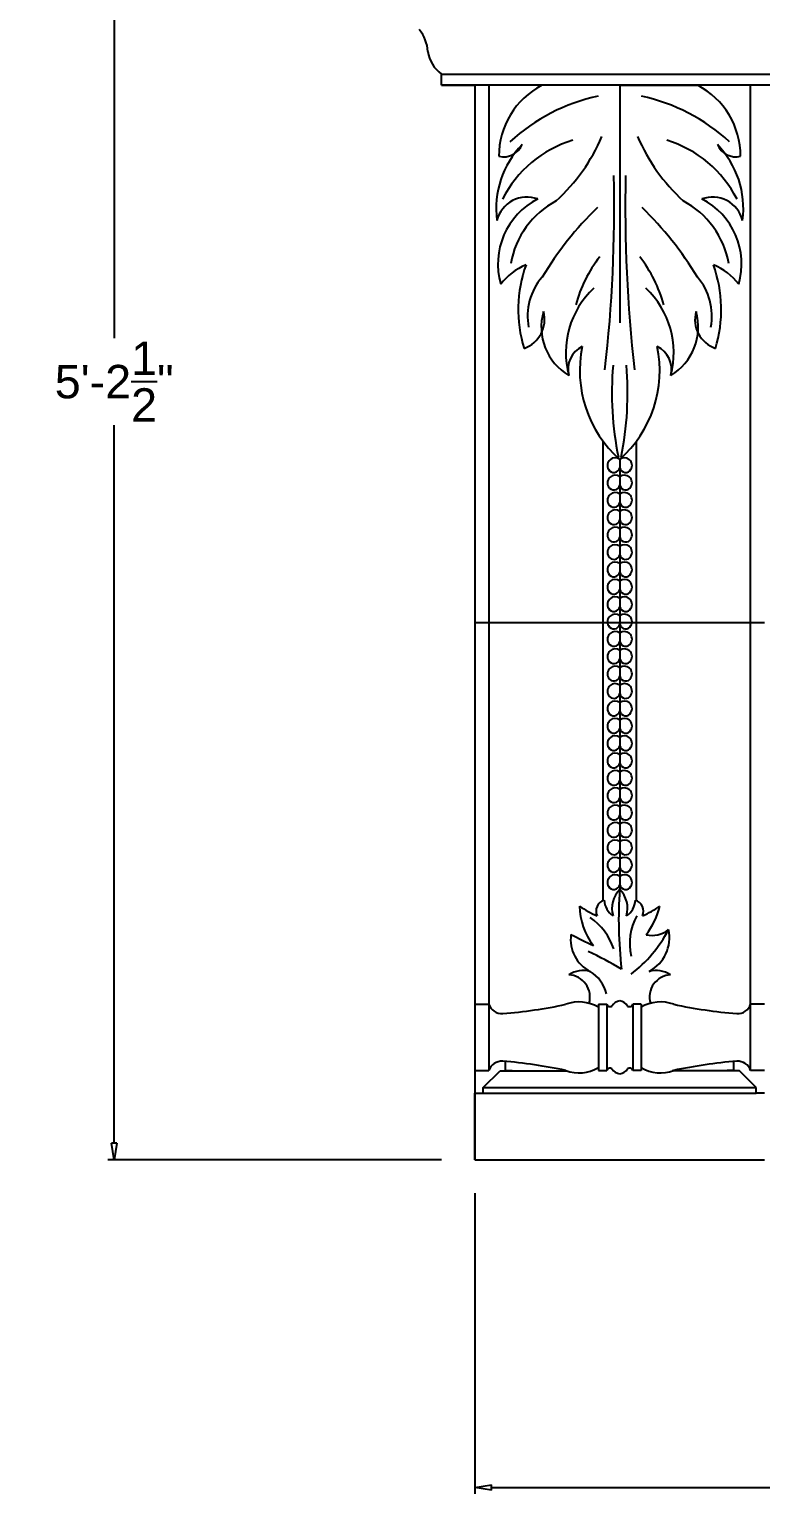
# Model space of a CAD drawing. Header units: millimetres. Extents: x 1155 to 2227, y 540 to 1342.
# Drawn here: x 2064.6 to 2097.4, y 688 to 754.5 of the extents above; entities that cross this region are included whole.
import ezdxf

# ---------------------------------------------------------------- set-up
doc = ezdxf.new("R2010")
doc.units = ezdxf.units.MM
doc.layers.add('dimension', color=4, linetype='Continuous')
doc.styles.get("Standard").update_dxf_attribs({"font": 'arial.ttf'})
doc.dimstyles.new('25', dxfattribs={"dimscale": 1.5, "dimtxt": 1, "dimasz": 0.5, "dimexe": 0.1875, "dimexo": 1, "dimgap": 0.125, "dimtad": 0, "dimtih": 1, "dimtoh": 1, "dimdec": 4, "dimzin": 4, "dimdsep": 46, "dimlunit": 4, "dimtxsty": 'Standard', "dimblk1": 'CLOSEDBLANK', "dimblk2": 'CLOSEDBLANK', "dimsah": 1, "dimcen": -1, "dimclrd": 256, "dimclre": 256, "dimclrt": 256, "dimadec": 0, "dimazin": 0, "dimtfac": 1, "dimtdec": 4, "dimtofl": 0, "dimtmove": 0, "dimatfit": 3, "dimldrblk": 'CLOSEDBLANK', "dimfxl": 1, "dimtolj": 1, "dimtzin": 4, "dimarcsym": 0})

# ---------------------------------------------------------------- blocks, each defined once
blk = doc.blocks.new('_CLOSEDBLANK')
at = {"color": 0, "linetype": 'ByBlock'}
for p, q in [((-1, 0.167), (0, 0)), ((-1, 0.167), (-1, -0.167)), ((0, 0), (-1, -0.167))]:
    blk.add_line(p, q, dxfattribs=at)
blk = doc.blocks.new('*D250')
at = {"layer": 'Defpoints', "color": 0, "transparency": 16777216}
for p in [(2084.61, 703.718), (2157.61, 703.718), (2157.61, 689.008)]:
    blk.add_point(p, dxfattribs=at)
at = {"layer": 'dimension', "lineweight": -2, "transparency": 16777216}
for p, q in [((2084.61, 702.218), (2084.61, 688.726)), ((2157.61, 702.218), (2157.61, 688.726)), ((2085.36, 689.008), (2118.925, 689.008)), ((2156.86, 689.008), (2123.295, 689.008))]:
    blk.add_line(p, q, dxfattribs=at)
at = {"layer": 'dimension', "lineweight": -2, "transparency": 16777216, "xscale": 0.75, "yscale": 0.75, "zscale": 0.75, "rotation": 180}
blk.add_blockref('_CLOSEDBLANK', (2084.61, 689.008), dxfattribs=at)
at = {"layer": 'dimension', "lineweight": -2, "transparency": 16777216, "xscale": 0.75, "yscale": 0.75, "zscale": 0.75}
blk.add_blockref('_CLOSEDBLANK', (2157.61, 689.008), dxfattribs=at)
at = {"layer": 'dimension', "transparency": 16777216, "insert": (2121.11, 689.008), "char_height": 1.5, "attachment_point": 5}
blk.add_mtext('\\A1;6\'-1"', dxfattribs=at)
blk = doc.blocks.new('*D409')
at = {"layer": 'Defpoints', "color": 0, "transparency": 16777216}
for p in [(2079.61, 766.218), (2068.419, 703.718), (2084.61, 703.718)]:
    blk.add_point(p, dxfattribs=at)
at = {"layer": 'dimension', "lineweight": -2, "transparency": 16777216}
for p, q in [((2078.11, 766.218), (2068.138, 766.218)), ((2068.419, 765.468), (2068.419, 740.62)), ((2068.419, 704.468), (2068.419, 736.707)), ((2083.11, 703.718), (2068.138, 703.718))]:
    blk.add_line(p, q, dxfattribs=at)
at = {"layer": 'dimension', "lineweight": -2, "transparency": 16777216, "xscale": 0.75, "yscale": 0.75, "zscale": 0.75}
for p, rotation in [((2068.419, 766.218), 90), ((2068.419, 703.718), 270)]:
    blk.add_blockref('_CLOSEDBLANK', p, dxfattribs=dict(at, rotation=rotation))
at = {"layer": 'dimension', "transparency": 16777216, "insert": (2068.419, 738.663), "char_height": 1.5, "attachment_point": 5}
blk.add_mtext('\\A1;5\'-2{\\H1.000000x;\\S1/2;}"', dxfattribs=at)

msp = doc.modelspace()

# ---------------------------------------------------------------- linework, layer by layer
at = {"color": 0}
for p, q in [((2083.11015, 751.96812), (2083.11015, 752.46812)), ((2083.11015, 752.46812), (2099.11015, 752.46812)), ((2099.11015, 751.96812), (2083.11015, 751.96812)), ((2083.11015, 751.96812), (2084.61015, 751.96812)), ((2084.61015, 751.96812), (2084.61015, 703.71812)), ((2085.23515, 751.96812), (2085.23515, 707.72597)), ((2091.11015, 751.96812), (2087.59669, 751.96812)), ((2097.61015, 751.96812), (2087.61015, 751.96812)), ((2091.11015, 751.96812), (2091.11015, 741.30173)), ((2091.11015, 751.96812), (2091.11015, 741.30173)), ((2091.11015, 751.96812), (2094.62362, 751.96812)), ((2091.11015, 751.96812), (2091.11015, 741.30173)), ((2091.11015, 751.96812), (2094.62362, 751.96812)), ((2091.11015, 751.96812), (2091.11015, 741.30173)), ((2096.98515, 707.72597), (2096.98515, 751.96812)), ((2090.36015, 715.36111), (2090.36015, 735.9872)), ((2091.86015, 715.36111), (2091.86015, 735.9872)), ((2091.11015, 735.16866), (2091.11015, 715.85827)), ((2084.61015, 727.84312), (2097.61015, 727.84312)), ((2084.61015, 710.70762), (2085.23515, 710.70762)), ((2090.15095, 710.70762), (2090.52595, 710.70762)), ((2090.15095, 710.70762), (2090.15095, 707.72597)), ((2090.52595, 710.70762), (2090.52595, 707.72597)), ((2092.06936, 710.70762), (2091.69436, 710.70762)), ((2091.69436, 710.70762), (2091.69436, 707.72597)), ((2092.06936, 710.70762), (2091.69436, 710.70762)), ((2091.69436, 710.70762), (2091.69436, 707.72597)), ((2092.06936, 710.70762), (2091.69436, 710.70762)), ((2092.06936, 710.70762), (2092.06936, 707.72597)), ((2092.06936, 710.70762), (2092.06936, 707.72597)), ((2097.61015, 710.70762), (2096.98515, 710.70762)), ((2084.61015, 707.72597), (2085.23515, 707.72597)), ((2084.98515, 706.96812), (2085.73515, 707.71812)), ((2085.73515, 707.71812), (2088.75023, 707.71812)), ((2085.98515, 707.71812), (2085.98515, 708.12521)), ((2085.98515, 707.72597), (2086.28447, 707.72597)), ((2085.98515, 707.71812), (2085.98515, 707.71812)), ((2090.15095, 707.72597), (2090.52595, 707.72597)), ((2092.06936, 707.72597), (2091.69436, 707.72597)), ((2092.06936, 707.72597), (2091.69436, 707.72597)), ((2096.48515, 707.71812), (2093.47008, 707.71812)), ((2096.23515, 707.72597), (2095.93584, 707.72597)), ((2096.23515, 707.71812), (2096.23515, 708.12521)), ((2096.23515, 707.71812), (2096.23515, 707.71812)), ((2097.23515, 706.96812), (2096.48515, 707.71812)), ((2097.61015, 707.72597), (2096.98515, 707.72597)), ((2084.61015, 703.71812), (2084.61015, 706.71812)), ((2084.61015, 706.71812), (2084.98515, 706.71812)), ((2084.98515, 706.71812), (2084.98515, 706.96812)), ((2084.98515, 706.96812), (2097.23515, 706.96812)), ((2084.98515, 706.71812), (2097.23515, 706.71812)), ((2097.23515, 706.71812), (2097.23515, 706.96812)), ((2097.61015, 706.71812), (2097.23515, 706.71812)), ((2084.61015, 703.71812), (2097.61015, 703.71812))]:
    msp.add_line(p, q, dxfattribs=at)
for centre, radius, start, end in [((2080.8101, 753.39452), 1.68605, 2.880287, 39.550402), ((2084.04152, 753.72894), 1.56752, 189.16609, 233.546677), ((2089.28309, 748.78332), 3.59745, 117.7124, 180.040156), ((2092.93722, 748.78332), 3.59745, 359.959844, 62.2876), ((2091.87356, 743.27279), 8.38414, 101.923746, 132.742432), ((2090.34675, 743.27279), 8.38414, 47.257568, 78.076254), ((2090.51496, 744.49161), 5.23042, 106.814897, 153.231106), ((2082.58633, 752.97042), 8.39987, 312.517836, 336.834706), ((2099.63397, 752.97042), 8.39987, 203.165294, 227.482164), ((2091.70534, 744.49161), 5.23042, 26.768894, 73.185103), ((2089.68554, 746.43436), 4.1228, 135.876529, 187.402781), ((2085.89987, 749.65034), 0.89554, 256.159244, 337.29548), ((2096.32043, 749.65034), 0.89554, 202.70452, 283.840756), ((2092.53477, 746.43436), 4.1228, 352.597219, 44.123471), ((2027.44913, 746.4595), 63.41365, 353.422274, 1.318422), ((2154.77118, 746.4595), 63.41365, 178.681578, 186.577726), ((2086.94897, 745.54924), 1.39743, 69.997173, 165.329304), ((2088.92076, 743.94018), 3.28186, 117.07532, 196.048707), ((2095.27134, 745.54924), 1.39743, 14.670696, 110.002827), ((2093.29955, 743.94018), 3.28186, 343.951293, 62.92468), ((2090.12465, 743.27234), 3.97027, 117.960554, 170.019049), ((2101.31287, 735.01761), 16.0283, 134.356201, 148.655555), ((2080.90744, 735.01761), 16.0283, 31.344445, 45.643799), ((2092.09566, 743.27234), 3.97027, 9.980951, 62.039446), ((2095.02869, 740.50949), 6.10764, 142.096072, 164.773826), ((2087.19161, 740.50949), 6.10764, 15.226174, 37.903928), ((2087.907, 741.41658), 2.68196, 111.981917, 142.939193), ((2092.53322, 741.89537), 5.97755, 160.36927, 196.924346), ((2094.31331, 741.41658), 2.68196, 37.060807, 68.018083), ((2089.68709, 741.89537), 5.97755, 343.075654, 19.63073), ((2094.31331, 741.41658), 2.68196, 37.060807, 68.018083), ((2089.68709, 741.89537), 5.97755, 343.075654, 19.63073), ((2089.64424, 741.60923), 2.67033, 139.167083, 190.825863), ((2092.57607, 741.60923), 2.67033, 349.174137, 40.832917), ((2092.64442, 739.96285), 3.95793, 133.109902, 195.009999), ((2089.57588, 739.96285), 3.95793, 344.990001, 46.890098), ((2086.36863, 741.44589), 1.3655, 289.060645, 15.380114), ((2090.12821, 741.11514), 2.53935, 164.164907, 239.031019), ((2092.09209, 741.11514), 2.53935, 300.968981, 15.835093), ((2092.09209, 741.11514), 2.53935, 300.968981, 15.835093), ((2095.85168, 741.44589), 1.3655, 164.619886, 250.939355), ((2095.85168, 741.44589), 1.3655, 164.619886, 250.939355), ((2089.94544, 739.21026), 1.15647, 116.658203, 193.627404), ((2094.64109, 739.15679), 5.32661, 168.224889, 228.47961), ((2087.57922, 739.15679), 5.32661, 311.52039, 11.775111), ((2087.57922, 739.15679), 5.32661, 311.52039, 11.775111), ((2092.27486, 739.21026), 1.15647, 346.372596, 63.341797), ((2092.27486, 739.21026), 1.15647, 346.372596, 63.341797), ((2105.29535, 738.1526), 14.53659, 175.09988, 191.443343), ((2076.92496, 738.1526), 14.53659, 348.556657, 4.90012), ((2090.89986, 734.89946), 0.3416, 52.002748, 210.767431), ((2091.32045, 734.89946), 0.3416, 329.232569, 127.997252), ((2090.89986, 734.11942), 0.3416, 52.002748, 210.767431), ((2090.84575, 734.84813), 0.26935, 207.269476, 347.83587), ((2091.32045, 734.11942), 0.3416, 329.232569, 127.997252), ((2091.37455, 734.84813), 0.26935, 192.16413, 332.730524), ((2090.89986, 733.33937), 0.3416, 52.002748, 210.767431), ((2090.84575, 734.06808), 0.26935, 207.269476, 347.83587), ((2091.32045, 733.33937), 0.3416, 329.232569, 127.997252), ((2091.37455, 734.06808), 0.26935, 192.16413, 332.730524), ((2090.89986, 732.55933), 0.3416, 52.002748, 210.767431), ((2090.84575, 733.28804), 0.26935, 207.269476, 347.83587), ((2091.32045, 732.55933), 0.3416, 329.232569, 127.997252), ((2091.37455, 733.28804), 0.26935, 192.16413, 332.730524), ((2090.84575, 732.50799), 0.26935, 207.269476, 347.83587), ((2091.37455, 732.50799), 0.26935, 192.16413, 332.730524), ((2090.89986, 731.77928), 0.3416, 52.002748, 210.767431), ((2090.84575, 731.72794), 0.26935, 207.269476, 347.83587), ((2091.32045, 731.77928), 0.3416, 329.232569, 127.997252), ((2091.37455, 731.72794), 0.26935, 192.16413, 332.730524), ((2090.89986, 730.99924), 0.3416, 52.002748, 210.767431), ((2091.32045, 730.99924), 0.3416, 329.232569, 127.997252), ((2090.89986, 730.21919), 0.3416, 52.002748, 210.767431), ((2090.84575, 730.9479), 0.26935, 207.269476, 347.83587), ((2091.32045, 730.21919), 0.3416, 329.232569, 127.997252), ((2091.37455, 730.9479), 0.26935, 192.16413, 332.730524), ((2090.89986, 729.43915), 0.3416, 52.002748, 210.767431), ((2090.84575, 730.16785), 0.26935, 207.269476, 347.83587), ((2091.32045, 729.43915), 0.3416, 329.232569, 127.997252), ((2091.37455, 730.16785), 0.26935, 192.16413, 332.730524), ((2090.89986, 728.6591), 0.3416, 52.002748, 210.767431), ((2090.84575, 729.38781), 0.26935, 207.269476, 347.83587), ((2091.32045, 728.6591), 0.3416, 329.232569, 127.997252), ((2091.37455, 729.38781), 0.26935, 192.16413, 332.730524), ((2090.84575, 728.60776), 0.26935, 207.269476, 347.83587), ((2091.37455, 728.60776), 0.26935, 192.16413, 332.730524), ((2090.89986, 727.87905), 0.3416, 52.002748, 210.767431), ((2090.84575, 727.82772), 0.26935, 207.269476, 347.83587), ((2091.32045, 727.87905), 0.3416, 329.232569, 127.997252), ((2091.37455, 727.82772), 0.26935, 192.16413, 332.730524), ((2090.89986, 727.09901), 0.3416, 52.002748, 210.767431), ((2090.84575, 727.04767), 0.26935, 207.269476, 347.83587), ((2091.32045, 727.09901), 0.3416, 329.232569, 127.997252), ((2091.37455, 727.04767), 0.26935, 192.16413, 332.730524), ((2090.89986, 726.31896), 0.3416, 52.002748, 210.767431), ((2091.32045, 726.31896), 0.3416, 329.232569, 127.997252), ((2090.89986, 725.53892), 0.3416, 52.002748, 210.767431), ((2090.84575, 726.26763), 0.26935, 207.269476, 347.83587), ((2091.32045, 725.53892), 0.3416, 329.232569, 127.997252), ((2091.37455, 726.26763), 0.26935, 192.16413, 332.730524), ((2090.89986, 724.75887), 0.3416, 52.002748, 210.767431), ((2090.84575, 725.48758), 0.26935, 207.269476, 347.83587), ((2091.32045, 724.75887), 0.3416, 329.232569, 127.997252), ((2091.37455, 725.48758), 0.26935, 192.16413, 332.730524), ((2090.89986, 723.97883), 0.3416, 52.002748, 210.767431), ((2090.84575, 724.70754), 0.26935, 207.269476, 347.83587), ((2091.32045, 723.97883), 0.3416, 329.232569, 127.997252), ((2091.37455, 724.70754), 0.26935, 192.16413, 332.730524), ((2090.84575, 723.92749), 0.26935, 207.269476, 347.83587), ((2091.37455, 723.92749), 0.26935, 192.16413, 332.730524), ((2090.89986, 723.19878), 0.3416, 52.002748, 210.767431), ((2090.84575, 723.14745), 0.26935, 207.269476, 347.83587), ((2091.32045, 723.19878), 0.3416, 329.232569, 127.997252), ((2091.37455, 723.14745), 0.26935, 192.16413, 332.730524), ((2090.89986, 722.41874), 0.3416, 52.002748, 210.767431), ((2090.84575, 722.3674), 0.26935, 207.269476, 347.83587), ((2091.32045, 722.41874), 0.3416, 329.232569, 127.997252), ((2091.37455, 722.3674), 0.26935, 192.16413, 332.730524), ((2090.89986, 721.63869), 0.3416, 52.002748, 210.767431), ((2091.32045, 721.63869), 0.3416, 329.232569, 127.997252), ((2090.89986, 720.85865), 0.3416, 52.002748, 210.767431), ((2090.84575, 721.58736), 0.26935, 207.269476, 347.83587), ((2091.32045, 720.85865), 0.3416, 329.232569, 127.997252), ((2091.37455, 721.58736), 0.26935, 192.16413, 332.730524), ((2090.89986, 720.0786), 0.3416, 52.002748, 210.767431), ((2090.84575, 720.80731), 0.26935, 207.269476, 347.83587), ((2091.32045, 720.0786), 0.3416, 329.232569, 127.997252), ((2091.37455, 720.80731), 0.26935, 192.16413, 332.730524), ((2090.89986, 719.29856), 0.3416, 52.002748, 210.767431), ((2090.84575, 720.02727), 0.26935, 207.269476, 347.83587), ((2091.32045, 719.29856), 0.3416, 329.232569, 127.997252), ((2091.37455, 720.02727), 0.26935, 192.16413, 332.730524), ((2090.84575, 719.24722), 0.26935, 207.269476, 347.83587), ((2091.37455, 719.24722), 0.26935, 192.16413, 332.730524), ((2090.89986, 718.51851), 0.3416, 52.002748, 210.767431), ((2090.84575, 718.46718), 0.26935, 207.269476, 347.83587), ((2091.32045, 718.51851), 0.3416, 329.232569, 127.997252), ((2091.37455, 718.46718), 0.26935, 192.16413, 332.730524), ((2090.89986, 717.73847), 0.3416, 52.002748, 210.767431), ((2090.84575, 717.68713), 0.26935, 207.269476, 347.83587), ((2091.32045, 717.73847), 0.3416, 329.232569, 127.997252), ((2091.37455, 717.68713), 0.26935, 192.16413, 332.730524), ((2090.89986, 716.95842), 0.3416, 52.002748, 210.767431), ((2091.32045, 716.95842), 0.3416, 329.232569, 127.997252), ((2090.89986, 716.17838), 0.3416, 52.002748, 210.767431), ((2090.84575, 716.90708), 0.26935, 207.269476, 347.83587), ((2091.32045, 716.17838), 0.3416, 329.232569, 127.997252), ((2091.37455, 716.90708), 0.26935, 192.16413, 332.730524), ((2090.84575, 716.12704), 0.26935, 207.269476, 347.83587), ((2091.96314, 715.01177), 1.20172, 135.219098, 196.273747), ((2110.14683, 714.49309), 19.08556, 175.898171, 186.646256), ((2090.25716, 715.01177), 1.20172, 343.726253, 44.780902), ((2091.37455, 716.12704), 0.26935, 192.16413, 332.730524), ((2091.62558, 718.32434), 3.95838, 234.148366, 247.208909), ((2092.24132, 715.15081), 2.93433, 180.680981, 217.958887), ((2090.55258, 714.89059), 0.50834, 106.349604, 205.092225), ((2091.31288, 715.42679), 0.9047, 183.067144, 236.197246), ((2090.90742, 715.42679), 0.9047, 303.802754, 356.932856), ((2091.66773, 714.89059), 0.50834, 334.907775, 73.650396), ((2090.59473, 718.32434), 3.95838, 292.791091, 305.851634), ((2089.28792, 716.05733), 3.74542, 323.342317, 345.442813), ((2088.2618, 712.35166), 2.71081, 17.959306, 55.972143), ((2094.2076, 713.42826), 2.6492, 151.865216, 192.148807), ((2090.50563, 713.61216), 1.60042, 171.916806, 243.396315), ((2104.48889, 744.45825), 34.35119, 243.051164, 244.919544), ((2088.03433, 716.7886), 5.93194, 307.163072, 332.56652), ((2092.54216, 715.02775), 1.23211, 258.312104, 307.909764), ((2091.62884, 713.69086), 1.70973, 297.99484, 12.319294), ((2078.70462, 690.59316), 25.02742, 60.076119, 63.939775), ((2089.47774, 711.02177), 1.20045, 74.975409, 122.912847), ((2088.76509, 711.02167), 1.00968, 344.193685, 86.572257), ((2088.91112, 710.79147), 1.64373, 13.340997, 57.721404), ((2092.74256, 711.02177), 1.20045, 57.087153, 105.024591), ((2093.45521, 711.02167), 1.00968, 93.427743, 195.806315), ((2085.81952, 710.90003), 0.61523, 198.225012, 273.642421), ((2084.12072, 731.95219), 21.73573, 274.585991, 282.132296), ((2089.28121, 709.12075), 1.68847, 58.995395, 110.535382), ((2090.66941, 710.74532), 0.14834, 194.724378, 306.150908), ((2091.19352, 710.34729), 0.51773, 99.266426, 147.489815), ((2091.19352, 710.34729), 0.51773, 99.266426, 147.489815), ((2091.19352, 710.34729), 0.51773, 99.266426, 147.489815), ((2091.02679, 710.34729), 0.51773, 32.510185, 80.733574), ((2091.02679, 710.34729), 0.51773, 32.510185, 80.733574), ((2091.02679, 710.34729), 0.51773, 32.510185, 80.733574), ((2091.55089, 710.74532), 0.14834, 233.849092, 345.275622), ((2091.55089, 710.74532), 0.14834, 233.849092, 345.275622), ((2091.55089, 710.74532), 0.14834, 233.849092, 345.275622), ((2092.9391, 709.12075), 1.68847, 69.464618, 121.004605), ((2092.9391, 709.12075), 1.68847, 69.464618, 121.004605), ((2098.09958, 731.95219), 21.73573, 257.867704, 265.414009), ((2096.40078, 710.90003), 0.61523, 266.357579, 341.774988), ((2085.81952, 707.53356), 0.61523, 86.357579, 161.774988), ((2084.12072, 686.4814), 21.73573, 77.867704, 85.414009), ((2089.28121, 709.31284), 1.68847, 249.464618, 301.004605), ((2089.28121, 709.31284), 1.68847, 249.464618, 301.004605), ((2090.66941, 707.68827), 0.14834, 53.849092, 165.275622), ((2091.19352, 708.0863), 0.51773, 212.510185, 260.733574), ((2091.02679, 708.0863), 0.51773, 279.266426, 327.489815), ((2091.02679, 708.0863), 0.51773, 279.266426, 327.489815), ((2091.55089, 707.68827), 0.14834, 14.724378, 126.150908), ((2091.55089, 707.68827), 0.14834, 14.724378, 126.150908), ((2092.9391, 709.31284), 1.68847, 238.995395, 290.535382), ((2092.9391, 709.31284), 1.68847, 238.995395, 290.535382), ((2098.09958, 686.4814), 21.73573, 94.585991, 102.132296), ((2096.40078, 707.53356), 0.61523, 18.225012, 93.642421)]:
    msp.add_arc(centre, radius, start, end, dxfattribs=at)

# ---------------------------------------------------------------- dimensions: what is measured, and where the dimension line sits
at = {"layer": 'dimension'}
dim = msp.add_linear_dim(base=(2068.41878, 703.71812), p1=(2079.61015, 766.21812), p2=(2084.61015, 703.71812), angle=90, dimstyle='25', dxfattribs=at)
dim.commit()
dim.dimension.update_dxf_attribs({"geometry": '*D409', "text_midpoint": (2068.41878, 738.66342), "dimtype": 160})
dim = msp.add_linear_dim(base=(2157.61015, 689.00768), p1=(2084.61015, 703.71812), p2=(2157.61015, 703.71812), dimstyle='25', dxfattribs=at)
dim.commit()
dim.dimension.update_dxf_attribs({"geometry": '*D250', "text_midpoint": (2121.11015, 689.00768)})

doc.saveas('drawing.dxf')
